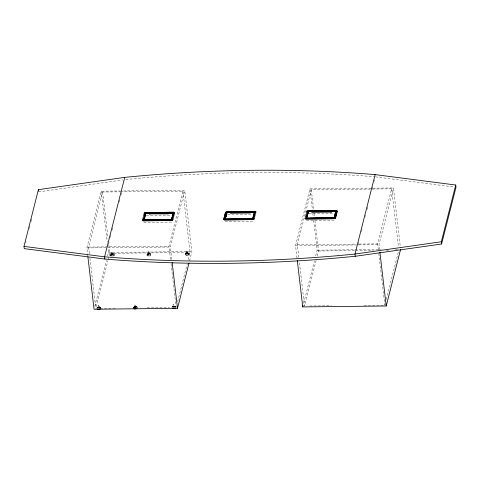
<?xml version="1.0" encoding="UTF-8"?>
<svg xmlns="http://www.w3.org/2000/svg" width="480" height="480" viewBox="0 0 480 480"><rect width="100%" height="100%" fill="white"/><g stroke="black" fill="none" stroke-linecap="round" stroke-linejoin="round"><path stroke-width="0.36" stroke-dasharray="2.4 1.8" d="M97.452 307.788L98.286 307.098L99.402 307.026L100.164 307.398L100.122 307.992L99.306 308.466M100.128 308.436L100.554 307.458C99.474 305.796 95.352 308.784 97.836 307.272M133.584 307.782L133.62 307.212C134.622 306.318 137.304 305.982 137.496 307.77M133.962 307.104L133.92 307.698L134.682 308.07M136.998 307.746L137.052 306.99C136.446 306.078 133.146 306.804 135.9 306.552L136.656 306.924L136.62 307.524L135.798 307.998M186.246 254.682L185.52 254.328L185.574 253.566L186.732 252.93L189 253.344L188.892 254.844L187.938 255.39L185.76 255.048L185.808 254.352L186.756 253.8L188.94 254.148M98.316 307.62L99.3 307.032M134.808 307.146L135.03 306.774L134.538 306.942L135.792 306.564M98.88 307.71L99.198 307.308M135.372 307.236L135.696 306.834M186.762 253.506L187.74 252.918M98.262 307.506L98.1 305.514L98.742 305.334L99.078 307.638M187.644 253.194L187.32 253.596M98.442 307.284L99.252 307.416M110.622 254.7L110.73 254.454M147.084 254.358L147.192 254.112M172.026 307.152L172.134 306.906M133.248 307.704L133.518 307.248C132.726 308.166 134.514 306.096 135.06 306.612M25.722 242.88L26.088 241.446M29.364 228.516L30.096 225.642M31.188 221.334L31.92 218.46M87.798 256.062L86.844 247.938L101.244 191.19L119.874 190.986M89.406 253.716L88.626 247.068L102.594 192.024L121.188 191.82M108.516 244.608L109.068 242.442M110.346 237.384L110.898 235.218M112.182 230.166L113.1 226.554M119.328 202.002L119.88 199.836M121.158 194.778L122.076 191.166M94.776 306.366L106.44 260.394M107.532 256.086L108.444 252.498L107.928 248.064M115.17 308.154L95.826 308.37L107.958 260.574M108.144 259.848L109.794 253.332L108.666 243.726M170.526 259.47L168.966 246.174L182.934 191.136L121.932 191.814M171.786 259.566L170.316 247.008L184.71 190.266L120.624 190.98M177.636 301.686L187.194 264.024M188.298 259.68L190.134 252.438L182.934 191.136M189.546 260.91L191.916 251.574L184.71 190.266M297.024 258.18L295.548 245.622L309.948 188.88L393.414 187.956L400.446 247.782M298.806 257.31L297.33 244.752L311.298 189.714L371.55 189.048M303.66 303.336L314.418 260.958M315.69 255.93L317.148 250.182L313.596 219.9M316.11 260.43L304.53 306.06L299.328 261.744M317.214 256.086L318.498 251.016L314.766 219.258M358.188 244.722L358.92 241.836M361.482 231.726L362.034 229.554M365.334 216.558L365.7 215.112M367.164 209.334L367.896 206.448M372.294 189.114L372.846 186.948M374.31 181.17L374.682 179.724M378.36 249.774L377.67 243.864L391.638 188.826L372.294 189.036M379.626 249.87L379.02 244.698L393.414 187.956M364.044 305.4L384.87 305.166L385.236 303.72M386.34 299.376L398.652 250.848M100.998 308.238C101.328 306.222 96.102 307.338 99.588 306.984L100.554 307.458M174.108 306.726L173.436 306.882M173.274 306.816L173.568 306.3L174.468 306.564L173.544 306.24M112.644 254.328C112.68 252.978 108.768 254.496 113.388 253.74C115.35 254.052 114.312 256.5 112.692 256.368M149.106 253.986L148.998 251.88L148.446 251.712L148.044 252.042L148.494 254.088M112.038 254.43L112.17 253.842L113.07 254.106L112.614 253.956M148.332 254.022L148.632 253.506L149.532 253.77C143.934 253.758 150.3 252.684 150.828 254.004C151.464 255.246 149.802 256.098 148.764 256.056C144.396 256.122 148.572 251.4 150.63 254.016L150.3 254.778L149.388 255.156M173.202 306.708L172.98 304.83L173.388 304.506L173.94 304.674L174.162 306.546L173.208 306.594M133.602 307.482L134.328 306.798M185.55 253.836L186.276 253.158M175.452 307.086L174.786 306.192L173.766 306.12L171.702 307.26M134.766 307.842L134.946 307.434M186.714 254.202L186.894 253.788M111.138 254.142L110.874 254.742L111.456 255.198L112.542 255.246L113.76 254.256L112.908 253.788M147.6 253.8L147.336 254.4L147.918 254.862L149.958 254.52L150.222 253.92L149.64 253.458L148.602 253.452M171.99 307.236L172.848 306.36L174.834 306.228L172.446 306.63L173.49 306.204M172.278 307.194L172.536 306.594M174.9 307.308L175.164 306.708L174.306 306.24M96.948 307.794L98.286 307.044L97.908 307.23M173.25 306.534L172.908 306.822L173.568 306.3M111.852 254.082L111.504 254.37L112.17 253.842M148.308 253.746L147.966 254.034L148.632 253.506M173.754 306.876L174.018 306.408M111.87 254.364L111.582 252.378L111.984 252.054L112.536 252.222L112.758 254.094M112.536 252.222L111.582 252.378M112.206 253.926L111.792 254.262L112.77 254.094L111.804 254.256L112.356 254.424M148.998 251.88L148.044 252.042M149.232 253.758L148.254 253.92L148.818 254.088L149.148 253.656M173.94 304.674L172.98 304.83M148.668 253.59L148.26 253.914L148.818 254.082M185.946 253.35L185.538 254.082M133.998 306.996L133.584 307.728M187.908 254.706L188.946 254.106M133.86 307.998L134.808 307.446L136.986 307.794M186.354 253.116L186.732 252.93C183.696 253.404 185.964 256.74 188.148 255.408C192.966 252.942 183.87 252.564 188.034 252.87L189 253.344M134.4 306.756L134.778 306.57M112.926 255.492L113.838 255.12L114.174 254.358L113.616 253.92M112.686 256.296L113.796 255.84L114.102 255.144L113.424 254.616L111.06 255.012L110.754 255.708L111.426 256.242M173.01 307.236L175.164 307.332M186.978 253.134L186.486 253.296L187.518 253.008M98.538 307.248L98.046 307.41L99.078 307.122M98.31 307.386L99.198 307.53L98.958 307.206M135.048 307.242L135.69 307.062L135.234 304.86L134.592 305.046L134.814 306.924L135.702 307.062L134.802 306.918M186.54 251.4L187.422 251.538L187.644 253.416L186.996 253.602L186.54 251.4L187.422 251.538M187.002 253.596L186.762 253.278L187.65 253.416M98.976 305.652L98.1 305.514M98.55 307.716L99.21 307.53M135.474 305.184L134.592 305.046M186.762 253.278L187.404 253.098M135.132 306.744L135.57 306.654M98.286 307.098L98.568 307.08M38.664 191.886L122.796 179.928M187.008 252.966L185.91 253.458L185.868 254.058L187.746 254.352L188.568 253.878L188.61 253.284L187.848 252.912M186.84 254.772L187.554 254.73M98.316 307.914L100.494 308.262M134.664 306.606L136.08 306.516L137.052 306.99M146.31 215.586L171.534 215.31M227.604 214.68L252.81 214.398M308.982 213.774L334.194 213.498M143.85 222.384L172.038 222.072M225.132 221.49L253.308 221.178M306.516 220.59L334.692 220.278M88.626 247.068L168.966 246.174M297.33 244.752L356.094 244.104M359.07 244.068L377.67 243.864M86.844 247.938L170.316 247.008M295.548 245.622L379.02 244.698M108.444 252.498L191.916 251.574M317.148 250.182L381.24 249.474M395.4 249.318L397.638 249.294M109.794 253.332L190.134 252.438M318.498 251.016L354.948 250.614M355.692 250.602L373.548 250.404M386.19 250.266L389.166 250.236M147.156 307.8L169.47 307.554M309.738 306L331.314 305.76M148.05 255.234L148.74 255.264M111.588 255.57L112.278 255.6M149.37 253.446L149.64 253.458M375.414 176.838L454.524 187.068M173.604 306.378L174.09 306.45M111.174 256.26C106.782 253.728 118.158 252.768 110.838 254.208L110.502 254.97L111.246 255.558M150.126 253.62L150.36 253.782M113.67 253.962L113.904 254.148M175.068 306.414L175.296 306.576M150.078 253.578L148.512 253.374L147.3 253.872L146.964 254.634L147.702 255.216M175.014 306.372L175.914 307.128M135.456 306.738L135.69 307.062M148.86 254.274L148.956 254.682M112.404 254.61L112.494 255.024M391.638 188.826L398.49 247.17M378.798 253.464L384.87 305.166M311.298 189.714L313.638 209.658M314.076 213.348L314.682 218.52M309.948 188.88L312.468 210.3M312.81 213.252L313.248 216.948M171.048 263.904L176.166 307.482M102.594 192.024L108.06 238.56M101.244 191.19L107.232 242.154M89.928 258.144L95.826 308.37M175.89 307.194L175.896 307.374M125.754 179.538A767.376 404.376 -6.7 0 1 373.938 176.718M147.516 254.67L147.21 255.366L147.888 255.9L149.148 255.954L150.258 255.504L150.564 254.808L149.886 254.274L147.516 254.67M185.334 253.836L185.334 253.836M150.948 254.4L150.948 254.4M114.492 254.736L114.492 254.736"/><path stroke-width="0.72" d="M144.012 220.296L144.18 219.936M144.09 220.296L144.102 219.834M225.372 219.468L229.878 219.546L225.486 219.552L225.324 218.922M306.87 218.652L306.72 218.232M97.338 308.814L98.202 309.588L100.446 308.958M133.836 308.34L134.694 309.12L136.938 308.484M144.636 218.46L145.56 213.54L143.838 220.068L171.618 219.75L173.268 213.222L171.426 219.66L143.91 220.062L145.65 213.384L145.518 213.906M254.508 212.898L254.376 212.178L252.72 218.772L225.138 219.156L226.956 212.478L229.812 212.526L231.51 213.228L249.462 213.03L251.526 212.226L254.376 212.178M307.758 214.47L308.34 211.578L306.516 218.256L334.29 217.956M334.086 218.268L335.76 211.278L334.104 217.866L306.612 218.19M172.2 218.874L172.776 215.97M172.272 218.874L172.848 215.964M226.086 216.828L226.812 213.192M253.788 216.528L254.364 213.624M253.86 216.528L254.436 213.618M334.878 217.08L335.532 214.17M174.57 212.946L172.866 219.828A1.302 0.684 -6.7 0 1 171.6 220.53L143.418 220.848A1.302 0.684 -6.7 0 1 142.5 220.17L144.21 213.294A1.398 0.738 -6.7 0 1 145.482 212.55L173.67 212.226A1.398 0.738 -6.7 0 1 174.57 212.946L174.582 213.03M143.592 220.158L145.296 213.282L173.49 213.042L171.774 219.84L143.592 220.158L171.774 219.84L173.484 212.958M171.546 219.75L173.268 213.222M24 246.396L38.4 189.654L124.746 177.378A767.376 404.376 -6.7 0 1 375.15 174.606L455.736 185.028L456 187.26L441.6 244.002L355.254 256.278A767.376 404.376 -6.7 0 1 104.85 259.05L24.264 248.628L24 246.396L104.586 256.818A767.376 404.376 -6.7 0 0 354.99 254.046L441.336 241.77L455.736 185.028M124.746 177.378L104.586 256.818L104.85 259.05M143.586 220.152L145.308 213.36L173.496 213.048M87.888 256.8L94.05 309.24L177.516 308.316L189 263.064M223.776 219.264L225.498 212.382L223.776 219.264A1.302 0.684 -6.7 0 0 224.688 219.942L252.87 219.636A1.302 0.684 -6.7 0 0 254.136 218.934L255.858 212.052A1.398 0.738 -6.7 0 0 254.952 211.332L226.782 211.722A1.398 0.738 -6.7 0 0 225.51 212.466M226.59 212.37L224.868 219.258L253.044 218.946L254.778 212.148L226.59 212.37L226.77 213.942M253.038 218.862L224.856 219.168L253.044 218.946L254.766 212.064M305.16 218.358L306.882 211.482A1.398 0.738 -6.7 0 1 308.154 210.738L336.336 210.432A1.398 0.738 -6.7 0 1 337.236 211.152L335.514 218.034A1.302 0.684 -6.7 0 1 334.254 218.736L306.072 219.036A1.302 0.684 -6.7 0 1 305.16 218.358L305.148 218.28A1.302 0.684 -6.7 0 0 306.06 218.958L334.242 218.652A1.302 0.684 -6.7 0 0 335.508 217.95L337.236 211.152M306.24 218.268L334.428 218.046L306.24 218.268L307.968 211.47L336.15 211.164L307.98 211.554L306.252 218.358L334.428 218.046L336.15 211.164M306.588 218.256L308.34 211.578M400.62 249.258L386.22 306L302.754 306.924L303.114 305.49M375.15 174.606L354.99 254.046L355.254 256.278M175.35 307.95L174.09 308.748L172.488 308.424M150.198 214.068L149.364 213.882L168.156 213.93L170.22 213.126L173.07 213.072M170.226 213.186L169.08 213.66M308.346 211.638L311.19 211.626L312.894 212.322L330.846 212.13L332.904 211.326L335.88 211.428M330.846 212.13L333.078 211.368M249.948 212.916L250.392 212.826M134.892 308.418L135.246 308.394M144.21 213.294L144.216 213.372A1.398 0.738 -6.7 0 1 145.494 212.628L173.67 212.226M142.5 220.17L142.488 220.092A1.302 0.684 -6.7 0 0 143.406 220.764L171.588 220.446A1.302 0.684 -6.7 0 0 172.854 219.744L172.866 219.828M226.782 211.722L254.964 211.416A1.398 0.738 -6.7 0 1 255.87 212.136L255.858 212.052M306.882 211.482L306.888 211.56A1.398 0.738 -6.7 0 1 308.166 210.816L336.336 210.432M307.98 211.554L336.156 211.248M308.25 211.728L308.262 212.292M311.268 218.604L316.398 218.55M223.764 219.18A1.302 0.684 -6.7 0 0 224.682 219.858L252.858 219.552A1.302 0.684 -6.7 0 0 254.124 218.85L254.136 218.934M172.986 308.022L173.682 308.052M311.034 211.608L312.06 212.136M229.656 212.508L231.042 213.12M148.5 213.432L145.65 213.384M252.714 218.706L254.574 212.328L252.696 219.21M148.494 213.372L149.37 213.942M306.78 218.664L306.708 218.214M441.336 241.77L441.6 244.002M379.884 252.084L386.22 306M307.968 211.47L308.154 213.042M297.288 260.394L302.754 306.924M226.968 212.538L225.294 219M171.384 219.66L171.402 220.104M172.134 262.518L177.516 308.316M145.296 213.282L145.482 214.848M38.4 189.654L38.574 191.142M254.772 212.142L226.596 212.454L254.778 212.148"/></g></svg>
